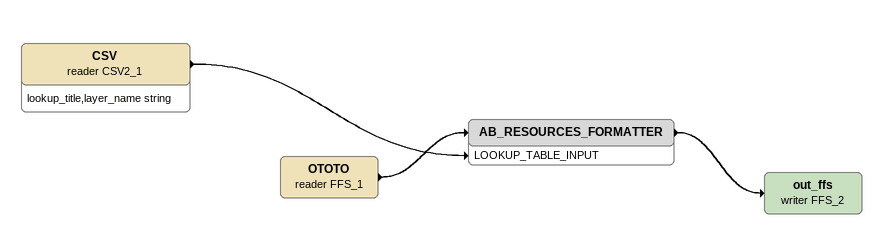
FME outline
CSV (reader CSV2_1)
    attributes: lookup_title,layer_name string
    -> AB_RESOURCES_FORMATTER [LOOKUP_TABLE_INPUT]
OTOTO (reader FFS_1)
    -> AB_RESOURCES_FORMATTER
AB_RESOURCES_FORMATTER
    -> out_ffs (writer FFS_2)
out_ffs (writer FFS_2)
